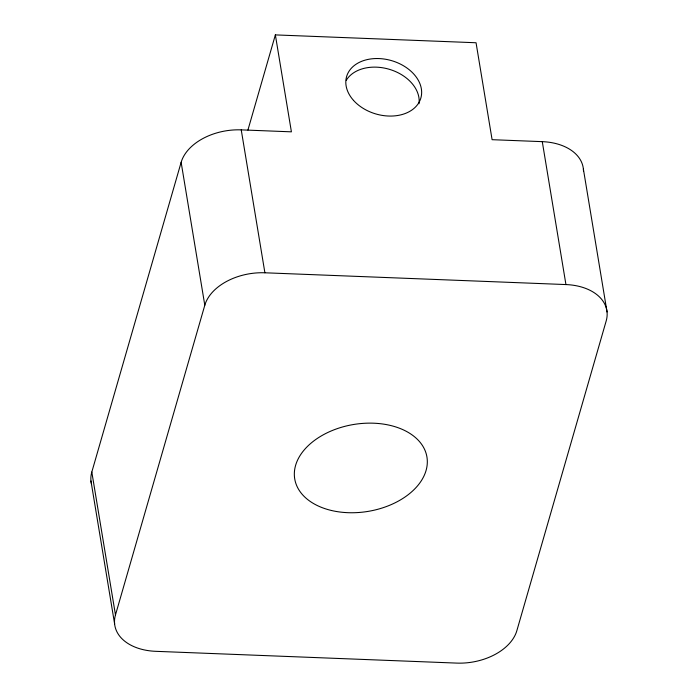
<?xml version="1.0" encoding="UTF-8"?>
<svg xmlns="http://www.w3.org/2000/svg" width="698" height="698" viewBox="0 0 698 698"><rect width="100%" height="100%" fill="white"/><g stroke="black" fill="none" stroke-linecap="round" stroke-linejoin="round"><path stroke-width="1.05" d="M91.447 483.915A51.539 33.879 -9.4 0 1 91.813 472.031L181.14 162.32A51.539 33.879 -9.4 0 1 241.238 129.872L291.406 131.835L275.361 34.9L476.053 42.753L492.099 139.687L542.276 141.65A51.539 33.879 -9.4 0 1 583.493 171.019M247.921 130.055L275.361 34.9M542.276 141.65L565.938 284.566A51.539 33.879 -9.4 0 1 606.187 320.94L516.86 630.652A51.539 33.879 -9.4 0 1 456.762 663.1L155.724 651.321A51.539 33.879 -9.4 0 1 115.475 614.947L204.802 305.235L181.14 162.32M204.802 305.235A51.539 33.879 -9.4 0 1 264.9 272.787L565.938 284.566M583.38 169.056L607.042 311.971M241.238 129.872L264.9 272.787M91.813 472.031L115.475 614.947M90.958 481.001L114.62 623.916M346.287 80.253A38.652 27.798 16.1 0 1 390.575 69.687A38.652 27.798 16.1 0 1 418.992 103.732M331.489 510.5A66.999 44.044 -9.4 0 0 427.176 458.83A66.999 44.044 -9.4 0 0 323.828 434.505A66.999 44.044 -9.4 0 0 331.489 510.5M353.52 100.39A38.652 27.798 16.1 0 0 418.695 102.938A38.652 27.798 16.1 0 0 378.97 58.562A38.652 27.798 16.1 0 0 353.52 100.39"/></g></svg>
